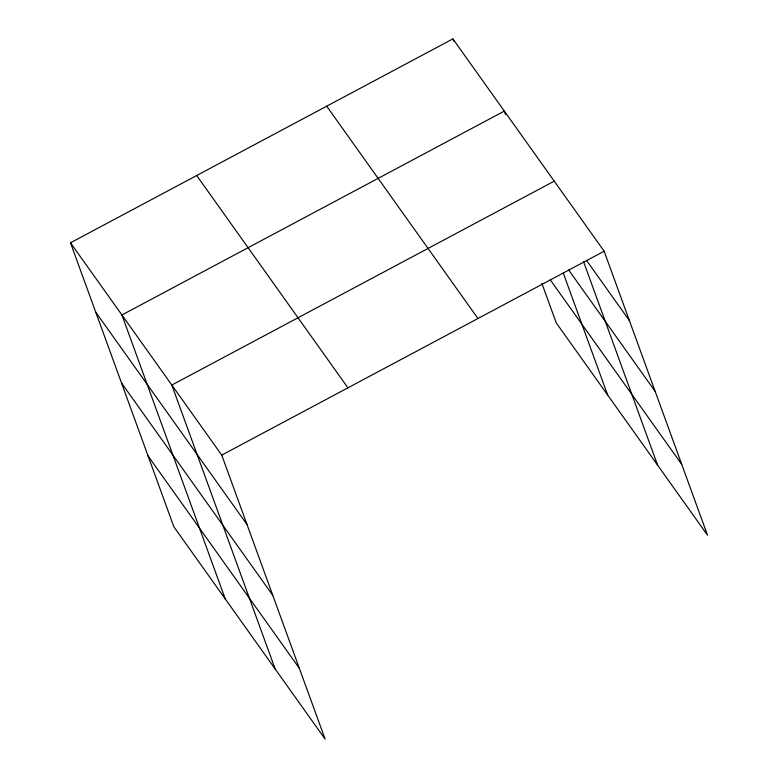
<?xml version="1.0" encoding="UTF-8"?>
<svg xmlns="http://www.w3.org/2000/svg" width="778" height="778" viewBox="0 0 778 778"><rect width="100%" height="100%" fill="white"/><g stroke="black" fill="none" stroke-linecap="round" stroke-linejoin="round"><path stroke-width="1.17" d="M70.487 242.794L221.74 455.111L325.107 739.1L173.854 526.774L70.487 242.794L452.893 38.9L604.146 251.226L707.513 535.206L556.26 322.889L541.935 283.542M504.319 111.089L121.913 314.983L225.28 598.972M554.237 181.157L171.831 385.052L275.188 669.031M221.74 455.111L604.146 251.226M586.515 260.387L629.392 320.585M568.708 270.034L655.173 391.412M550.211 279.749L681.732 464.378M326.702 106.187L477.955 318.503M196.688 175.507L347.931 387.833M95.733 312.163L246.986 524.479M121.514 382.98L272.767 595.306M148.073 455.957L299.326 668.273M583.578 261.768L657.595 465.137M504.737 112.227L505.564 114.502M563.233 272.942L607.686 395.078M452.893 38.9L453.73 41.176"/></g></svg>
